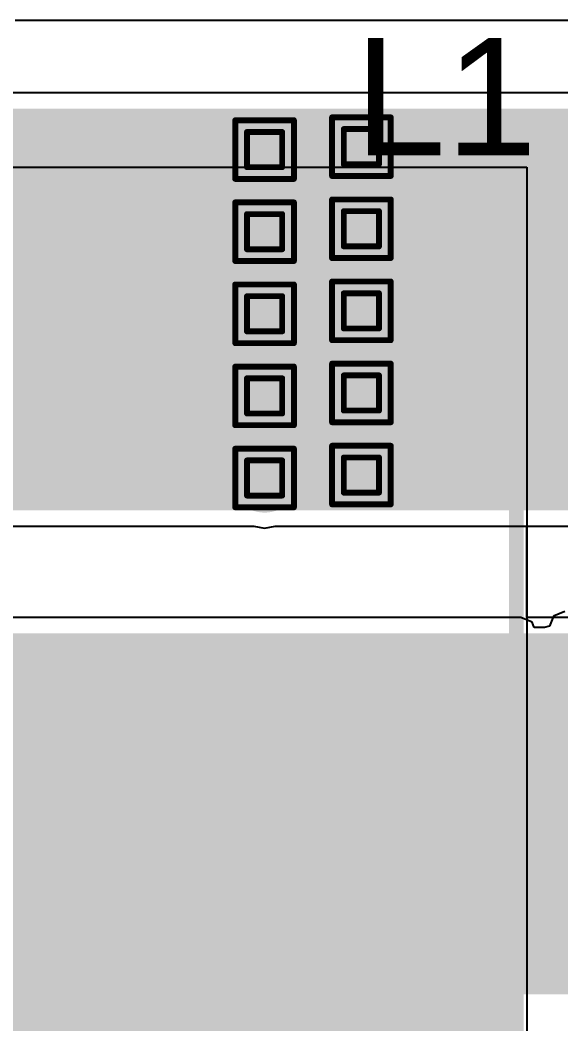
# Model space of a CAD drawing. Header units: inches. Extents: x -0.3 to 9.9, y -0.4 to 5.
# Drawn here: x 0.5323 to 0.7167, y 0.4068 to 0.7492 of the extents above; entities that cross this region are included whole.
import ezdxf

# ---------------------------------------------------------------- set-up
doc = ezdxf.new("R2010")
doc.units = ezdxf.units.IN
doc.header["$MEASUREMENT"] = 0
for name, color, linetype in [('Bottom Layer', 5, 'Continuous'), ('Bottom Solder', 6, 'Continuous'), ('Drill Drawing', 1, 'Continuous'), ('Top Layer', 1, 'Continuous'), ('Top Overlay', 2, 'Continuous'), ('Top Paste', 8, 'Continuous'), ('Top Solder', 216, 'Continuous'), ('Via Holes', 16, 'Continuous')]:
    doc.layers.add(name, color=color, linetype=linetype)
doc.styles.add('Arial', font='', dxfattribs={"height": 0.2})
doc.styles.get('Arial').set_extended_font_data('Arial')

# ---------------------------------------------------------------- blocks, each defined once
blk = doc.blocks.new('SMRH74_220MT_120')
at = {"layer": 'Top Layer'}
for points in [[(-0.16535, 0.04921), (-0.08661, 0.04921), (-0.08661, -0.04921), (-0.16535, -0.04921)], [(0.08661, 0.04921), (0.16535, 0.04921), (0.16535, -0.04921), (0.08661, -0.04921)]]:
    blk.add_hatch(color=1, dxfattribs=at).paths.add_polyline_path(points)
at = {"layer": 'Top Paste'}
for points in [[(-0.16535, 0.04921), (-0.08661, 0.04921), (-0.08661, -0.04921), (-0.16535, -0.04921)], [(0.08661, 0.04921), (0.16535, 0.04921), (0.16535, -0.04921), (0.08661, -0.04921)]]:
    blk.add_hatch(color=8, dxfattribs=at).paths.add_polyline_path(points)
at = {"layer": 'Top Solder'}
for points in [[(-0.16935, 0.05321), (-0.08261, 0.05321), (-0.08261, -0.05321), (-0.16935, -0.05321)], [(0.08261, 0.05321), (0.16935, 0.05321), (0.16935, -0.05321), (0.08261, -0.05321)]]:
    blk.add_hatch(color=216, dxfattribs=at).paths.add_polyline_path(points)
at = {"layer": 'Top Overlay'}
for points in [[(-0.14764, 0.14764, 0.005, 0.005, 0), (-0.14764, 0.05736, 0.005, 0.005, 0)], [(-0.14764, 0.14764, 0.005, 0.005, 0), (0.14764, 0.14764, 0.005, 0.005, 0)], [(0.14764, 0.14764, 0.005, 0.005, 0), (0.14764, 0.05736, 0.005, 0.005, 0)], [(-0.14764, -0.05736, 0.005, 0.005, 0), (-0.14764, -0.14764, 0.005, 0.005, 0)], [(0.14764, -0.05736, 0.005, 0.005, 0), (0.14764, -0.14764, 0.005, 0.005, 0)], [(-0.14764, -0.14764, 0.005, 0.005, 0), (0.14764, -0.14764, 0.005, 0.005, 0)]]:
    blk.add_lwpolyline(points, format="xyseb", dxfattribs=at)
for points in [[(-0.14889, 0.14764, 0.0025, 0.0025, 1), (-0.14639, 0.14764, 0.0025, 0.0025, 1)], [(-0.14889, 0.14764, 0.0025, 0.0025, 1), (-0.14639, 0.14764, 0.0025, 0.0025, 1)], [(0.14639, 0.14764, 0.0025, 0.0025, 1), (0.14889, 0.14764, 0.0025, 0.0025, 1)], [(0.14639, 0.14764, 0.0025, 0.0025, 1), (0.14889, 0.14764, 0.0025, 0.0025, 1)], [(-0.14889, 0.05736, 0.0025, 0.0025, 1), (-0.14639, 0.05736, 0.0025, 0.0025, 1)], [(0.14639, 0.05736, 0.0025, 0.0025, 1), (0.14889, 0.05736, 0.0025, 0.0025, 1)], [(-0.14889, -0.05736, 0.0025, 0.0025, 1), (-0.14639, -0.05736, 0.0025, 0.0025, 1)], [(0.14639, -0.05736, 0.0025, 0.0025, 1), (0.14889, -0.05736, 0.0025, 0.0025, 1)], [(-0.14889, -0.14764, 0.0025, 0.0025, 1), (-0.14639, -0.14764, 0.0025, 0.0025, 1)], [(-0.14889, -0.14764, 0.0025, 0.0025, 1), (-0.14639, -0.14764, 0.0025, 0.0025, 1)], [(0.14639, -0.14764, 0.0025, 0.0025, 1), (0.14889, -0.14764, 0.0025, 0.0025, 1)], [(0.14639, -0.14764, 0.0025, 0.0025, 1), (0.14889, -0.14764, 0.0025, 0.0025, 1)]]:
    blk.add_lwpolyline(points, format="xyseb", close=True, dxfattribs=at)

msp = doc.modelspace()

# ---------------------------------------------------------------- hatches: boundary and pattern name
at = {"layer": 'Bottom Layer'}
for points in [[(0.443, 0.582), (0.82847, 0.582), (0.82847, 0.719), (0.443, 0.719)], [(0.14782, 0.41695), (0.78082, 0.41695), (0.78082, 0.54), (0.14782, 0.54)]]:
    msp.add_hatch(color=5, dxfattribs=at).paths.add_polyline_path(points)
h = msp.add_hatch(color=5, dxfattribs=at)
edge = h.paths.add_edge_path()
edge.add_arc((0.61565, 0.705), 0.01181, 0, 360)
h = msp.add_hatch(color=5, dxfattribs=at)
edge = h.paths.add_edge_path()
edge.add_arc((0.64865, 0.706), 0.01181, 0, 360)
h = msp.add_hatch(color=5, dxfattribs=at)
edge = h.paths.add_edge_path()
edge.add_arc((0.61565, 0.677), 0.01181, 0, 360)
h = msp.add_hatch(color=5, dxfattribs=at)
edge = h.paths.add_edge_path()
edge.add_arc((0.64865, 0.678), 0.01181, 0, 360)
h = msp.add_hatch(color=5, dxfattribs=at)
edge = h.paths.add_edge_path()
edge.add_arc((0.61565, 0.649), 0.01181, 0, 360)
h = msp.add_hatch(color=5, dxfattribs=at)
edge = h.paths.add_edge_path()
edge.add_arc((0.64865, 0.65), 0.01181, 0, 360)
h = msp.add_hatch(color=5, dxfattribs=at)
edge = h.paths.add_edge_path()
edge.add_arc((0.64865, 0.622), 0.01181, 0, 360)
h = msp.add_hatch(color=5, dxfattribs=at)
edge = h.paths.add_edge_path()
edge.add_arc((0.61565, 0.621), 0.01181, 0, 360)
h = msp.add_hatch(color=5, dxfattribs=at)
edge = h.paths.add_edge_path()
edge.add_arc((0.61565, 0.593), 0.01181, 0, 360)
h = msp.add_hatch(color=5, dxfattribs=at)
edge = h.paths.add_edge_path()
edge.add_arc((0.64865, 0.594), 0.01181, 0, 360)
at = {"layer": 'Bottom Solder'}
h = msp.add_hatch(color=6, dxfattribs=at)
edge = h.paths.add_edge_path()
edge.add_arc((0.61565, 0.705), 0.00591, 0, 360)
h = msp.add_hatch(color=6, dxfattribs=at)
edge = h.paths.add_edge_path()
edge.add_arc((0.64865, 0.706), 0.00591, 0, 360)
h = msp.add_hatch(color=6, dxfattribs=at)
edge = h.paths.add_edge_path()
edge.add_arc((0.61565, 0.677), 0.00591, 0, 360)
h = msp.add_hatch(color=6, dxfattribs=at)
edge = h.paths.add_edge_path()
edge.add_arc((0.64865, 0.678), 0.00591, 0, 360)
h = msp.add_hatch(color=6, dxfattribs=at)
edge = h.paths.add_edge_path()
edge.add_arc((0.61565, 0.649), 0.00591, 0, 360)
h = msp.add_hatch(color=6, dxfattribs=at)
edge = h.paths.add_edge_path()
edge.add_arc((0.64865, 0.65), 0.00591, 0, 360)
h = msp.add_hatch(color=6, dxfattribs=at)
edge = h.paths.add_edge_path()
edge.add_arc((0.61565, 0.621), 0.00591, 0, 360)
h = msp.add_hatch(color=6, dxfattribs=at)
edge = h.paths.add_edge_path()
edge.add_arc((0.64865, 0.622), 0.00591, 0, 360)
h = msp.add_hatch(color=6, dxfattribs=at)
edge = h.paths.add_edge_path()
edge.add_arc((0.64865, 0.594), 0.00591, 0, 360)
h = msp.add_hatch(color=6, dxfattribs=at)
edge = h.paths.add_edge_path()
edge.add_arc((0.61565, 0.593), 0.00591, 0, 360)
at = {"layer": 'Top Layer'}
for points in [[(0.443, 0.582), (0.816, 0.582), (0.816, 0.719), (0.443, 0.719)], [(0.40618, 0.32), (0.703, 0.32), (0.703, 0.54), (0.40618, 0.54)]]:
    msp.add_hatch(color=1, dxfattribs=at).paths.add_polyline_path(points)
h = msp.add_hatch(color=1, dxfattribs=at)
edge = h.paths.add_edge_path()
edge.add_arc((0.61565, 0.705), 0.01181, 0, 360)
h = msp.add_hatch(color=1, dxfattribs=at)
edge = h.paths.add_edge_path()
edge.add_arc((0.64865, 0.706), 0.01181, 0, 360)
h = msp.add_hatch(color=1, dxfattribs=at)
edge = h.paths.add_edge_path()
edge.add_arc((0.61565, 0.677), 0.01181, 0, 360)
h = msp.add_hatch(color=1, dxfattribs=at)
edge = h.paths.add_edge_path()
edge.add_arc((0.64865, 0.678), 0.01181, 0, 360)
h = msp.add_hatch(color=1, dxfattribs=at)
edge = h.paths.add_edge_path()
edge.add_arc((0.61565, 0.649), 0.01181, 0, 360)
h = msp.add_hatch(color=1, dxfattribs=at)
edge = h.paths.add_edge_path()
edge.add_arc((0.64865, 0.65), 0.01181, 0, 360)
h = msp.add_hatch(color=1, dxfattribs=at)
edge = h.paths.add_edge_path()
edge.add_arc((0.64865, 0.622), 0.01181, 0, 360)
h = msp.add_hatch(color=1, dxfattribs=at)
edge = h.paths.add_edge_path()
edge.add_arc((0.61565, 0.621), 0.01181, 0, 360)
h = msp.add_hatch(color=1, dxfattribs=at)
edge = h.paths.add_edge_path()
edge.add_arc((0.61565, 0.593), 0.01181, 0, 360)
h = msp.add_hatch(color=1, dxfattribs=at)
edge = h.paths.add_edge_path()
edge.add_arc((0.64865, 0.594), 0.01181, 0, 360)
at = {"layer": 'Top Solder'}
h = msp.add_hatch(color=216, dxfattribs=at)
edge = h.paths.add_edge_path()
edge.add_arc((0.61565, 0.705), 0.00591, 0, 360)
h = msp.add_hatch(color=216, dxfattribs=at)
edge = h.paths.add_edge_path()
edge.add_arc((0.64865, 0.706), 0.00591, 0, 360)
h = msp.add_hatch(color=216, dxfattribs=at)
edge = h.paths.add_edge_path()
edge.add_arc((0.61565, 0.677), 0.00591, 0, 360)
h = msp.add_hatch(color=216, dxfattribs=at)
edge = h.paths.add_edge_path()
edge.add_arc((0.64865, 0.678), 0.00591, 0, 360)
h = msp.add_hatch(color=216, dxfattribs=at)
edge = h.paths.add_edge_path()
edge.add_arc((0.61565, 0.649), 0.00591, 0, 360)
h = msp.add_hatch(color=216, dxfattribs=at)
edge = h.paths.add_edge_path()
edge.add_arc((0.64865, 0.65), 0.00591, 0, 360)
h = msp.add_hatch(color=216, dxfattribs=at)
edge = h.paths.add_edge_path()
edge.add_arc((0.61565, 0.621), 0.00591, 0, 360)
h = msp.add_hatch(color=216, dxfattribs=at)
edge = h.paths.add_edge_path()
edge.add_arc((0.64865, 0.622), 0.00591, 0, 360)
h = msp.add_hatch(color=216, dxfattribs=at)
edge = h.paths.add_edge_path()
edge.add_arc((0.64865, 0.594), 0.00591, 0, 360)
h = msp.add_hatch(color=216, dxfattribs=at)
edge = h.paths.add_edge_path()
edge.add_arc((0.61565, 0.593), 0.00591, 0, 360)
at = {"layer": 'Via Holes'}
h = msp.add_hatch(color=7, dxfattribs=at)
edge = h.paths.add_edge_path()
edge.add_arc((0.61565, 0.705), 0.00591, 0, 360)
h = msp.add_hatch(color=7, dxfattribs=at)
edge = h.paths.add_edge_path()
edge.add_arc((0.64865, 0.706), 0.00591, 0, 360)
h = msp.add_hatch(color=7, dxfattribs=at)
edge = h.paths.add_edge_path()
edge.add_arc((0.61565, 0.677), 0.00591, 0, 360)
h = msp.add_hatch(color=7, dxfattribs=at)
edge = h.paths.add_edge_path()
edge.add_arc((0.64865, 0.678), 0.00591, 0, 360)
h = msp.add_hatch(color=7, dxfattribs=at)
edge = h.paths.add_edge_path()
edge.add_arc((0.61565, 0.649), 0.00591, 0, 360)
h = msp.add_hatch(color=7, dxfattribs=at)
edge = h.paths.add_edge_path()
edge.add_arc((0.64865, 0.65), 0.00591, 0, 360)
h = msp.add_hatch(color=7, dxfattribs=at)
edge = h.paths.add_edge_path()
edge.add_arc((0.61565, 0.621), 0.00591, 0, 360)
h = msp.add_hatch(color=7, dxfattribs=at)
edge = h.paths.add_edge_path()
edge.add_arc((0.64865, 0.622), 0.00591, 0, 360)
h = msp.add_hatch(color=7, dxfattribs=at)
edge = h.paths.add_edge_path()
edge.add_arc((0.64865, 0.594), 0.00591, 0, 360)
h = msp.add_hatch(color=7, dxfattribs=at)
edge = h.paths.add_edge_path()
edge.add_arc((0.61565, 0.593), 0.00591, 0, 360)

# ---------------------------------------------------------------- linework, layer by layer
at = {"layer": 'Bottom Layer'}
for p, q in [((0.82847, 0.72441), (0.443, 0.72441)), ((0.405, 0.699), (0.705, 0.699)), ((0.705, 0.699), (0.705, 0.395)), ((0.705, 0.54541), (0.705, 0.57659)), ((0.705, 0.57659), (0.82847, 0.57659)), ((0.756, 0.54541), (0.705, 0.54541))]:
    msp.add_line(p, q, dxfattribs=at)
at = {"layer": 'Drill Drawing'}
for points in [[(0.60565, 0.715, 0.002, 0.002, 0), (0.62565, 0.715, 0.002, 0.002, 0)], [(0.60565, 0.695, 0.002, 0.002, 0), (0.60565, 0.715, 0.002, 0.002, 0)], [(0.62565, 0.695, 0.002, 0.002, 0), (0.62565, 0.715, 0.002, 0.002, 0)], [(0.63865, 0.716, 0.002, 0.002, 0), (0.65865, 0.716, 0.002, 0.002, 0)], [(0.63865, 0.696, 0.002, 0.002, 0), (0.63865, 0.716, 0.002, 0.002, 0)], [(0.65865, 0.696, 0.002, 0.002, 0), (0.65865, 0.716, 0.002, 0.002, 0)], [(0.64265, 0.712, 0.002, 0.002, 0), (0.65465, 0.712, 0.002, 0.002, 0)], [(0.64265, 0.7, 0.002, 0.002, 0), (0.64265, 0.712, 0.002, 0.002, 0)], [(0.65465, 0.7, 0.002, 0.002, 0), (0.65465, 0.712, 0.002, 0.002, 0)], [(0.60965, 0.711, 0.002, 0.002, 0), (0.62165, 0.711, 0.002, 0.002, 0)], [(0.60965, 0.699, 0.002, 0.002, 0), (0.60965, 0.711, 0.002, 0.002, 0)], [(0.62165, 0.699, 0.002, 0.002, 0), (0.62165, 0.711, 0.002, 0.002, 0)], [(0.60965, 0.699, 0.002, 0.002, 0), (0.62165, 0.699, 0.002, 0.002, 0)], [(0.64265, 0.7, 0.002, 0.002, 0), (0.65465, 0.7, 0.002, 0.002, 0)], [(0.60565, 0.695, 0.002, 0.002, 0), (0.62565, 0.695, 0.002, 0.002, 0)], [(0.63865, 0.696, 0.002, 0.002, 0), (0.65865, 0.696, 0.002, 0.002, 0)], [(0.63865, 0.688, 0.002, 0.002, 0), (0.65865, 0.688, 0.002, 0.002, 0)], [(0.63865, 0.668, 0.002, 0.002, 0), (0.63865, 0.688, 0.002, 0.002, 0)], [(0.65865, 0.668, 0.002, 0.002, 0), (0.65865, 0.688, 0.002, 0.002, 0)], [(0.60565, 0.687, 0.002, 0.002, 0), (0.62565, 0.687, 0.002, 0.002, 0)], [(0.60565, 0.667, 0.002, 0.002, 0), (0.60565, 0.687, 0.002, 0.002, 0)], [(0.62565, 0.667, 0.002, 0.002, 0), (0.62565, 0.687, 0.002, 0.002, 0)], [(0.64265, 0.684, 0.002, 0.002, 0), (0.65465, 0.684, 0.002, 0.002, 0)], [(0.64265, 0.672, 0.002, 0.002, 0), (0.64265, 0.684, 0.002, 0.002, 0)], [(0.65465, 0.672, 0.002, 0.002, 0), (0.65465, 0.684, 0.002, 0.002, 0)], [(0.60965, 0.683, 0.002, 0.002, 0), (0.62165, 0.683, 0.002, 0.002, 0)], [(0.60965, 0.671, 0.002, 0.002, 0), (0.60965, 0.683, 0.002, 0.002, 0)], [(0.62165, 0.671, 0.002, 0.002, 0), (0.62165, 0.683, 0.002, 0.002, 0)], [(0.60965, 0.671, 0.002, 0.002, 0), (0.62165, 0.671, 0.002, 0.002, 0)], [(0.64265, 0.672, 0.002, 0.002, 0), (0.65465, 0.672, 0.002, 0.002, 0)], [(0.60565, 0.667, 0.002, 0.002, 0), (0.62565, 0.667, 0.002, 0.002, 0)], [(0.63865, 0.668, 0.002, 0.002, 0), (0.65865, 0.668, 0.002, 0.002, 0)], [(0.63865, 0.66, 0.002, 0.002, 0), (0.65865, 0.66, 0.002, 0.002, 0)], [(0.63865, 0.64, 0.002, 0.002, 0), (0.63865, 0.66, 0.002, 0.002, 0)], [(0.65865, 0.64, 0.002, 0.002, 0), (0.65865, 0.66, 0.002, 0.002, 0)], [(0.60565, 0.659, 0.002, 0.002, 0), (0.62565, 0.659, 0.002, 0.002, 0)], [(0.60565, 0.639, 0.002, 0.002, 0), (0.60565, 0.659, 0.002, 0.002, 0)], [(0.62565, 0.639, 0.002, 0.002, 0), (0.62565, 0.659, 0.002, 0.002, 0)], [(0.60965, 0.655, 0.002, 0.002, 0), (0.62165, 0.655, 0.002, 0.002, 0)], [(0.60965, 0.643, 0.002, 0.002, 0), (0.60965, 0.655, 0.002, 0.002, 0)], [(0.62165, 0.643, 0.002, 0.002, 0), (0.62165, 0.655, 0.002, 0.002, 0)], [(0.64265, 0.656, 0.002, 0.002, 0), (0.65465, 0.656, 0.002, 0.002, 0)], [(0.64265, 0.644, 0.002, 0.002, 0), (0.64265, 0.656, 0.002, 0.002, 0)], [(0.65465, 0.644, 0.002, 0.002, 0), (0.65465, 0.656, 0.002, 0.002, 0)], [(0.60965, 0.643, 0.002, 0.002, 0), (0.62165, 0.643, 0.002, 0.002, 0)], [(0.64265, 0.644, 0.002, 0.002, 0), (0.65465, 0.644, 0.002, 0.002, 0)], [(0.63865, 0.64, 0.002, 0.002, 0), (0.65865, 0.64, 0.002, 0.002, 0)], [(0.60565, 0.639, 0.002, 0.002, 0), (0.62565, 0.639, 0.002, 0.002, 0)], [(0.60565, 0.631, 0.002, 0.002, 0), (0.62565, 0.631, 0.002, 0.002, 0)], [(0.60565, 0.611, 0.002, 0.002, 0), (0.60565, 0.631, 0.002, 0.002, 0)], [(0.62565, 0.611, 0.002, 0.002, 0), (0.62565, 0.631, 0.002, 0.002, 0)], [(0.63865, 0.632, 0.002, 0.002, 0), (0.65865, 0.632, 0.002, 0.002, 0)], [(0.63865, 0.612, 0.002, 0.002, 0), (0.63865, 0.632, 0.002, 0.002, 0)], [(0.65865, 0.612, 0.002, 0.002, 0), (0.65865, 0.632, 0.002, 0.002, 0)], [(0.60965, 0.627, 0.002, 0.002, 0), (0.62165, 0.627, 0.002, 0.002, 0)], [(0.60965, 0.615, 0.002, 0.002, 0), (0.60965, 0.627, 0.002, 0.002, 0)], [(0.62165, 0.615, 0.002, 0.002, 0), (0.62165, 0.627, 0.002, 0.002, 0)], [(0.64265, 0.628, 0.002, 0.002, 0), (0.65465, 0.628, 0.002, 0.002, 0)], [(0.64265, 0.616, 0.002, 0.002, 0), (0.64265, 0.628, 0.002, 0.002, 0)], [(0.65465, 0.616, 0.002, 0.002, 0), (0.65465, 0.628, 0.002, 0.002, 0)], [(0.64265, 0.616, 0.002, 0.002, 0), (0.65465, 0.616, 0.002, 0.002, 0)], [(0.60965, 0.615, 0.002, 0.002, 0), (0.62165, 0.615, 0.002, 0.002, 0)], [(0.63865, 0.612, 0.002, 0.002, 0), (0.65865, 0.612, 0.002, 0.002, 0)], [(0.60565, 0.611, 0.002, 0.002, 0), (0.62565, 0.611, 0.002, 0.002, 0)], [(0.60565, 0.603, 0.002, 0.002, 0), (0.62565, 0.603, 0.002, 0.002, 0)], [(0.60565, 0.583, 0.002, 0.002, 0), (0.60565, 0.603, 0.002, 0.002, 0)], [(0.62565, 0.583, 0.002, 0.002, 0), (0.62565, 0.603, 0.002, 0.002, 0)], [(0.63865, 0.604, 0.002, 0.002, 0), (0.65865, 0.604, 0.002, 0.002, 0)], [(0.63865, 0.584, 0.002, 0.002, 0), (0.63865, 0.604, 0.002, 0.002, 0)], [(0.65865, 0.584, 0.002, 0.002, 0), (0.65865, 0.604, 0.002, 0.002, 0)], [(0.60965, 0.599, 0.002, 0.002, 0), (0.62165, 0.599, 0.002, 0.002, 0)], [(0.60965, 0.587, 0.002, 0.002, 0), (0.60965, 0.599, 0.002, 0.002, 0)], [(0.62165, 0.587, 0.002, 0.002, 0), (0.62165, 0.599, 0.002, 0.002, 0)], [(0.64265, 0.6, 0.002, 0.002, 0), (0.65465, 0.6, 0.002, 0.002, 0)], [(0.64265, 0.588, 0.002, 0.002, 0), (0.64265, 0.6, 0.002, 0.002, 0)], [(0.65465, 0.588, 0.002, 0.002, 0), (0.65465, 0.6, 0.002, 0.002, 0)], [(0.64265, 0.588, 0.002, 0.002, 0), (0.65465, 0.588, 0.002, 0.002, 0)], [(0.60965, 0.587, 0.002, 0.002, 0), (0.62165, 0.587, 0.002, 0.002, 0)], [(0.60565, 0.583, 0.002, 0.002, 0), (0.62565, 0.583, 0.002, 0.002, 0)], [(0.63865, 0.584, 0.002, 0.002, 0), (0.65865, 0.584, 0.002, 0.002, 0)]]:
    msp.add_lwpolyline(points, format="xyseb", dxfattribs=at)
for points in [[(0.60515, 0.715, 0.001, 0.001, 1), (0.60615, 0.715, 0.001, 0.001, 1)], [(0.60515, 0.715, 0.001, 0.001, 1), (0.60615, 0.715, 0.001, 0.001, 1)], [(0.62515, 0.715, 0.001, 0.001, 1), (0.62615, 0.715, 0.001, 0.001, 1)], [(0.62515, 0.715, 0.001, 0.001, 1), (0.62615, 0.715, 0.001, 0.001, 1)], [(0.63815, 0.716, 0.001, 0.001, 1), (0.63915, 0.716, 0.001, 0.001, 1)], [(0.63815, 0.716, 0.001, 0.001, 1), (0.63915, 0.716, 0.001, 0.001, 1)], [(0.65815, 0.716, 0.001, 0.001, 1), (0.65915, 0.716, 0.001, 0.001, 1)], [(0.65815, 0.716, 0.001, 0.001, 1), (0.65915, 0.716, 0.001, 0.001, 1)], [(0.64215, 0.712, 0.001, 0.001, 1), (0.64315, 0.712, 0.001, 0.001, 1)], [(0.64215, 0.712, 0.001, 0.001, 1), (0.64315, 0.712, 0.001, 0.001, 1)], [(0.65415, 0.712, 0.001, 0.001, 1), (0.65515, 0.712, 0.001, 0.001, 1)], [(0.65415, 0.712, 0.001, 0.001, 1), (0.65515, 0.712, 0.001, 0.001, 1)], [(0.60915, 0.711, 0.001, 0.001, 1), (0.61015, 0.711, 0.001, 0.001, 1)], [(0.60915, 0.711, 0.001, 0.001, 1), (0.61015, 0.711, 0.001, 0.001, 1)], [(0.62115, 0.711, 0.001, 0.001, 1), (0.62215, 0.711, 0.001, 0.001, 1)], [(0.62115, 0.711, 0.001, 0.001, 1), (0.62215, 0.711, 0.001, 0.001, 1)], [(0.60915, 0.699, 0.001, 0.001, 1), (0.61015, 0.699, 0.001, 0.001, 1)], [(0.60915, 0.699, 0.001, 0.001, 1), (0.61015, 0.699, 0.001, 0.001, 1)], [(0.62115, 0.699, 0.001, 0.001, 1), (0.62215, 0.699, 0.001, 0.001, 1)], [(0.62115, 0.699, 0.001, 0.001, 1), (0.62215, 0.699, 0.001, 0.001, 1)], [(0.64215, 0.7, 0.001, 0.001, 1), (0.64315, 0.7, 0.001, 0.001, 1)], [(0.64215, 0.7, 0.001, 0.001, 1), (0.64315, 0.7, 0.001, 0.001, 1)], [(0.65415, 0.7, 0.001, 0.001, 1), (0.65515, 0.7, 0.001, 0.001, 1)], [(0.65415, 0.7, 0.001, 0.001, 1), (0.65515, 0.7, 0.001, 0.001, 1)], [(0.60515, 0.695, 0.001, 0.001, 1), (0.60615, 0.695, 0.001, 0.001, 1)], [(0.60515, 0.695, 0.001, 0.001, 1), (0.60615, 0.695, 0.001, 0.001, 1)], [(0.62515, 0.695, 0.001, 0.001, 1), (0.62615, 0.695, 0.001, 0.001, 1)], [(0.62515, 0.695, 0.001, 0.001, 1), (0.62615, 0.695, 0.001, 0.001, 1)], [(0.63815, 0.696, 0.001, 0.001, 1), (0.63915, 0.696, 0.001, 0.001, 1)], [(0.63815, 0.696, 0.001, 0.001, 1), (0.63915, 0.696, 0.001, 0.001, 1)], [(0.65815, 0.696, 0.001, 0.001, 1), (0.65915, 0.696, 0.001, 0.001, 1)], [(0.65815, 0.696, 0.001, 0.001, 1), (0.65915, 0.696, 0.001, 0.001, 1)], [(0.63815, 0.688, 0.001, 0.001, 1), (0.63915, 0.688, 0.001, 0.001, 1)], [(0.63815, 0.688, 0.001, 0.001, 1), (0.63915, 0.688, 0.001, 0.001, 1)], [(0.65815, 0.688, 0.001, 0.001, 1), (0.65915, 0.688, 0.001, 0.001, 1)], [(0.65815, 0.688, 0.001, 0.001, 1), (0.65915, 0.688, 0.001, 0.001, 1)], [(0.60515, 0.687, 0.001, 0.001, 1), (0.60615, 0.687, 0.001, 0.001, 1)], [(0.60515, 0.687, 0.001, 0.001, 1), (0.60615, 0.687, 0.001, 0.001, 1)], [(0.62515, 0.687, 0.001, 0.001, 1), (0.62615, 0.687, 0.001, 0.001, 1)], [(0.62515, 0.687, 0.001, 0.001, 1), (0.62615, 0.687, 0.001, 0.001, 1)], [(0.64215, 0.684, 0.001, 0.001, 1), (0.64315, 0.684, 0.001, 0.001, 1)], [(0.64215, 0.684, 0.001, 0.001, 1), (0.64315, 0.684, 0.001, 0.001, 1)], [(0.65415, 0.684, 0.001, 0.001, 1), (0.65515, 0.684, 0.001, 0.001, 1)], [(0.65415, 0.684, 0.001, 0.001, 1), (0.65515, 0.684, 0.001, 0.001, 1)], [(0.60915, 0.683, 0.001, 0.001, 1), (0.61015, 0.683, 0.001, 0.001, 1)], [(0.60915, 0.683, 0.001, 0.001, 1), (0.61015, 0.683, 0.001, 0.001, 1)], [(0.62115, 0.683, 0.001, 0.001, 1), (0.62215, 0.683, 0.001, 0.001, 1)], [(0.62115, 0.683, 0.001, 0.001, 1), (0.62215, 0.683, 0.001, 0.001, 1)], [(0.60915, 0.671, 0.001, 0.001, 1), (0.61015, 0.671, 0.001, 0.001, 1)], [(0.60915, 0.671, 0.001, 0.001, 1), (0.61015, 0.671, 0.001, 0.001, 1)], [(0.62115, 0.671, 0.001, 0.001, 1), (0.62215, 0.671, 0.001, 0.001, 1)], [(0.62115, 0.671, 0.001, 0.001, 1), (0.62215, 0.671, 0.001, 0.001, 1)], [(0.64215, 0.672, 0.001, 0.001, 1), (0.64315, 0.672, 0.001, 0.001, 1)], [(0.64215, 0.672, 0.001, 0.001, 1), (0.64315, 0.672, 0.001, 0.001, 1)], [(0.65415, 0.672, 0.001, 0.001, 1), (0.65515, 0.672, 0.001, 0.001, 1)], [(0.65415, 0.672, 0.001, 0.001, 1), (0.65515, 0.672, 0.001, 0.001, 1)], [(0.60515, 0.667, 0.001, 0.001, 1), (0.60615, 0.667, 0.001, 0.001, 1)], [(0.60515, 0.667, 0.001, 0.001, 1), (0.60615, 0.667, 0.001, 0.001, 1)], [(0.62515, 0.667, 0.001, 0.001, 1), (0.62615, 0.667, 0.001, 0.001, 1)], [(0.62515, 0.667, 0.001, 0.001, 1), (0.62615, 0.667, 0.001, 0.001, 1)], [(0.63815, 0.668, 0.001, 0.001, 1), (0.63915, 0.668, 0.001, 0.001, 1)], [(0.63815, 0.668, 0.001, 0.001, 1), (0.63915, 0.668, 0.001, 0.001, 1)], [(0.65815, 0.668, 0.001, 0.001, 1), (0.65915, 0.668, 0.001, 0.001, 1)], [(0.65815, 0.668, 0.001, 0.001, 1), (0.65915, 0.668, 0.001, 0.001, 1)], [(0.63815, 0.66, 0.001, 0.001, 1), (0.63915, 0.66, 0.001, 0.001, 1)], [(0.63815, 0.66, 0.001, 0.001, 1), (0.63915, 0.66, 0.001, 0.001, 1)], [(0.65815, 0.66, 0.001, 0.001, 1), (0.65915, 0.66, 0.001, 0.001, 1)], [(0.65815, 0.66, 0.001, 0.001, 1), (0.65915, 0.66, 0.001, 0.001, 1)], [(0.60515, 0.659, 0.001, 0.001, 1), (0.60615, 0.659, 0.001, 0.001, 1)], [(0.60515, 0.659, 0.001, 0.001, 1), (0.60615, 0.659, 0.001, 0.001, 1)], [(0.62515, 0.659, 0.001, 0.001, 1), (0.62615, 0.659, 0.001, 0.001, 1)], [(0.62515, 0.659, 0.001, 0.001, 1), (0.62615, 0.659, 0.001, 0.001, 1)], [(0.60915, 0.655, 0.001, 0.001, 1), (0.61015, 0.655, 0.001, 0.001, 1)], [(0.60915, 0.655, 0.001, 0.001, 1), (0.61015, 0.655, 0.001, 0.001, 1)], [(0.62115, 0.655, 0.001, 0.001, 1), (0.62215, 0.655, 0.001, 0.001, 1)], [(0.62115, 0.655, 0.001, 0.001, 1), (0.62215, 0.655, 0.001, 0.001, 1)], [(0.64215, 0.656, 0.001, 0.001, 1), (0.64315, 0.656, 0.001, 0.001, 1)], [(0.64215, 0.656, 0.001, 0.001, 1), (0.64315, 0.656, 0.001, 0.001, 1)], [(0.65415, 0.656, 0.001, 0.001, 1), (0.65515, 0.656, 0.001, 0.001, 1)], [(0.65415, 0.656, 0.001, 0.001, 1), (0.65515, 0.656, 0.001, 0.001, 1)], [(0.60915, 0.643, 0.001, 0.001, 1), (0.61015, 0.643, 0.001, 0.001, 1)], [(0.60915, 0.643, 0.001, 0.001, 1), (0.61015, 0.643, 0.001, 0.001, 1)], [(0.62115, 0.643, 0.001, 0.001, 1), (0.62215, 0.643, 0.001, 0.001, 1)], [(0.62115, 0.643, 0.001, 0.001, 1), (0.62215, 0.643, 0.001, 0.001, 1)], [(0.64215, 0.644, 0.001, 0.001, 1), (0.64315, 0.644, 0.001, 0.001, 1)], [(0.64215, 0.644, 0.001, 0.001, 1), (0.64315, 0.644, 0.001, 0.001, 1)], [(0.65415, 0.644, 0.001, 0.001, 1), (0.65515, 0.644, 0.001, 0.001, 1)], [(0.65415, 0.644, 0.001, 0.001, 1), (0.65515, 0.644, 0.001, 0.001, 1)], [(0.63815, 0.64, 0.001, 0.001, 1), (0.63915, 0.64, 0.001, 0.001, 1)], [(0.63815, 0.64, 0.001, 0.001, 1), (0.63915, 0.64, 0.001, 0.001, 1)], [(0.65815, 0.64, 0.001, 0.001, 1), (0.65915, 0.64, 0.001, 0.001, 1)], [(0.65815, 0.64, 0.001, 0.001, 1), (0.65915, 0.64, 0.001, 0.001, 1)], [(0.60515, 0.639, 0.001, 0.001, 1), (0.60615, 0.639, 0.001, 0.001, 1)], [(0.60515, 0.639, 0.001, 0.001, 1), (0.60615, 0.639, 0.001, 0.001, 1)], [(0.62515, 0.639, 0.001, 0.001, 1), (0.62615, 0.639, 0.001, 0.001, 1)], [(0.62515, 0.639, 0.001, 0.001, 1), (0.62615, 0.639, 0.001, 0.001, 1)], [(0.60515, 0.631, 0.001, 0.001, 1), (0.60615, 0.631, 0.001, 0.001, 1)], [(0.60515, 0.631, 0.001, 0.001, 1), (0.60615, 0.631, 0.001, 0.001, 1)], [(0.62515, 0.631, 0.001, 0.001, 1), (0.62615, 0.631, 0.001, 0.001, 1)], [(0.62515, 0.631, 0.001, 0.001, 1), (0.62615, 0.631, 0.001, 0.001, 1)], [(0.63815, 0.632, 0.001, 0.001, 1), (0.63915, 0.632, 0.001, 0.001, 1)], [(0.63815, 0.632, 0.001, 0.001, 1), (0.63915, 0.632, 0.001, 0.001, 1)], [(0.65815, 0.632, 0.001, 0.001, 1), (0.65915, 0.632, 0.001, 0.001, 1)], [(0.65815, 0.632, 0.001, 0.001, 1), (0.65915, 0.632, 0.001, 0.001, 1)], [(0.60915, 0.627, 0.001, 0.001, 1), (0.61015, 0.627, 0.001, 0.001, 1)], [(0.60915, 0.627, 0.001, 0.001, 1), (0.61015, 0.627, 0.001, 0.001, 1)], [(0.62115, 0.627, 0.001, 0.001, 1), (0.62215, 0.627, 0.001, 0.001, 1)], [(0.62115, 0.627, 0.001, 0.001, 1), (0.62215, 0.627, 0.001, 0.001, 1)], [(0.64215, 0.628, 0.001, 0.001, 1), (0.64315, 0.628, 0.001, 0.001, 1)], [(0.64215, 0.628, 0.001, 0.001, 1), (0.64315, 0.628, 0.001, 0.001, 1)], [(0.65415, 0.628, 0.001, 0.001, 1), (0.65515, 0.628, 0.001, 0.001, 1)], [(0.65415, 0.628, 0.001, 0.001, 1), (0.65515, 0.628, 0.001, 0.001, 1)], [(0.64215, 0.616, 0.001, 0.001, 1), (0.64315, 0.616, 0.001, 0.001, 1)], [(0.64215, 0.616, 0.001, 0.001, 1), (0.64315, 0.616, 0.001, 0.001, 1)], [(0.65415, 0.616, 0.001, 0.001, 1), (0.65515, 0.616, 0.001, 0.001, 1)], [(0.65415, 0.616, 0.001, 0.001, 1), (0.65515, 0.616, 0.001, 0.001, 1)], [(0.60915, 0.615, 0.001, 0.001, 1), (0.61015, 0.615, 0.001, 0.001, 1)], [(0.60915, 0.615, 0.001, 0.001, 1), (0.61015, 0.615, 0.001, 0.001, 1)], [(0.62115, 0.615, 0.001, 0.001, 1), (0.62215, 0.615, 0.001, 0.001, 1)], [(0.62115, 0.615, 0.001, 0.001, 1), (0.62215, 0.615, 0.001, 0.001, 1)], [(0.63815, 0.612, 0.001, 0.001, 1), (0.63915, 0.612, 0.001, 0.001, 1)], [(0.63815, 0.612, 0.001, 0.001, 1), (0.63915, 0.612, 0.001, 0.001, 1)], [(0.65815, 0.612, 0.001, 0.001, 1), (0.65915, 0.612, 0.001, 0.001, 1)], [(0.65815, 0.612, 0.001, 0.001, 1), (0.65915, 0.612, 0.001, 0.001, 1)], [(0.60515, 0.611, 0.001, 0.001, 1), (0.60615, 0.611, 0.001, 0.001, 1)], [(0.60515, 0.611, 0.001, 0.001, 1), (0.60615, 0.611, 0.001, 0.001, 1)], [(0.62515, 0.611, 0.001, 0.001, 1), (0.62615, 0.611, 0.001, 0.001, 1)], [(0.62515, 0.611, 0.001, 0.001, 1), (0.62615, 0.611, 0.001, 0.001, 1)], [(0.60515, 0.603, 0.001, 0.001, 1), (0.60615, 0.603, 0.001, 0.001, 1)], [(0.60515, 0.603, 0.001, 0.001, 1), (0.60615, 0.603, 0.001, 0.001, 1)], [(0.62515, 0.603, 0.001, 0.001, 1), (0.62615, 0.603, 0.001, 0.001, 1)], [(0.62515, 0.603, 0.001, 0.001, 1), (0.62615, 0.603, 0.001, 0.001, 1)], [(0.63815, 0.604, 0.001, 0.001, 1), (0.63915, 0.604, 0.001, 0.001, 1)], [(0.63815, 0.604, 0.001, 0.001, 1), (0.63915, 0.604, 0.001, 0.001, 1)], [(0.65815, 0.604, 0.001, 0.001, 1), (0.65915, 0.604, 0.001, 0.001, 1)], [(0.65815, 0.604, 0.001, 0.001, 1), (0.65915, 0.604, 0.001, 0.001, 1)], [(0.60915, 0.599, 0.001, 0.001, 1), (0.61015, 0.599, 0.001, 0.001, 1)], [(0.60915, 0.599, 0.001, 0.001, 1), (0.61015, 0.599, 0.001, 0.001, 1)], [(0.62115, 0.599, 0.001, 0.001, 1), (0.62215, 0.599, 0.001, 0.001, 1)], [(0.62115, 0.599, 0.001, 0.001, 1), (0.62215, 0.599, 0.001, 0.001, 1)], [(0.64215, 0.6, 0.001, 0.001, 1), (0.64315, 0.6, 0.001, 0.001, 1)], [(0.64215, 0.6, 0.001, 0.001, 1), (0.64315, 0.6, 0.001, 0.001, 1)], [(0.65415, 0.6, 0.001, 0.001, 1), (0.65515, 0.6, 0.001, 0.001, 1)], [(0.65415, 0.6, 0.001, 0.001, 1), (0.65515, 0.6, 0.001, 0.001, 1)], [(0.64215, 0.588, 0.001, 0.001, 1), (0.64315, 0.588, 0.001, 0.001, 1)], [(0.64215, 0.588, 0.001, 0.001, 1), (0.64315, 0.588, 0.001, 0.001, 1)], [(0.65415, 0.588, 0.001, 0.001, 1), (0.65515, 0.588, 0.001, 0.001, 1)], [(0.65415, 0.588, 0.001, 0.001, 1), (0.65515, 0.588, 0.001, 0.001, 1)], [(0.60915, 0.587, 0.001, 0.001, 1), (0.61015, 0.587, 0.001, 0.001, 1)], [(0.60915, 0.587, 0.001, 0.001, 1), (0.61015, 0.587, 0.001, 0.001, 1)], [(0.62115, 0.587, 0.001, 0.001, 1), (0.62215, 0.587, 0.001, 0.001, 1)], [(0.62115, 0.587, 0.001, 0.001, 1), (0.62215, 0.587, 0.001, 0.001, 1)], [(0.60515, 0.583, 0.001, 0.001, 1), (0.60615, 0.583, 0.001, 0.001, 1)], [(0.60515, 0.583, 0.001, 0.001, 1), (0.60615, 0.583, 0.001, 0.001, 1)], [(0.62515, 0.583, 0.001, 0.001, 1), (0.62615, 0.583, 0.001, 0.001, 1)], [(0.62515, 0.583, 0.001, 0.001, 1), (0.62615, 0.583, 0.001, 0.001, 1)], [(0.63815, 0.584, 0.001, 0.001, 1), (0.63915, 0.584, 0.001, 0.001, 1)], [(0.63815, 0.584, 0.001, 0.001, 1), (0.63915, 0.584, 0.001, 0.001, 1)], [(0.65815, 0.584, 0.001, 0.001, 1), (0.65915, 0.584, 0.001, 0.001, 1)], [(0.65815, 0.584, 0.001, 0.001, 1), (0.65915, 0.584, 0.001, 0.001, 1)]]:
    msp.add_lwpolyline(points, format="xyseb", close=True, dxfattribs=at)
at = {"layer": 'Top Layer'}
for p, q in [((0.53062, 0.74918), (0.56495, 0.74918)), ((0.56495, 0.74918), (0.56499, 0.74918)), ((0.56499, 0.74918), (0.56995, 0.74918)), ((0.56995, 0.74918), (0.56999, 0.74918)), ((0.56999, 0.74918), (0.60432, 0.74918)), ((0.60432, 0.74918), (0.60436, 0.74918)), ((0.60436, 0.74918), (0.60932, 0.74918)), ((0.60932, 0.74918), (0.60936, 0.74918)), ((0.60936, 0.74918), (0.64369, 0.74918)), ((0.64369, 0.74918), (0.64373, 0.74918)), ((0.64373, 0.74918), (0.64869, 0.74918)), ((0.64869, 0.74918), (0.64873, 0.74918)), ((0.64873, 0.74918), (0.68306, 0.74918)), ((0.68306, 0.74918), (0.6831, 0.74918)), ((0.6831, 0.74918), (0.68806, 0.74918)), ((0.68806, 0.74918), (0.6881, 0.74918)), ((0.6881, 0.74918), (0.72247, 0.74918)), ((0.816, 0.72441), (0.443, 0.72441)), ((0.49566, 0.57659), (0.61198, 0.57659)), ((0.61198, 0.57659), (0.61565, 0.57586)), ((0.61565, 0.57586), (0.61931, 0.57659)), ((0.61931, 0.57659), (0.816, 0.57659)), ((0.703, 0.54541), (0.40618, 0.54541)), ((0.70683, 0.54383), (0.703, 0.54541)), ((0.71417, 0.54583), (0.71279, 0.54249)), ((0.718, 0.54741), (0.71417, 0.54583)), ((0.70759, 0.54199), (0.70683, 0.54383)), ((0.71111, 0.542), (0.70759, 0.54199)), ((0.71279, 0.54249), (0.71111, 0.542))]:
    msp.add_line(p, q, dxfattribs=at)
for points in [[(0.55382, 0.67293, 0.03, 0.03, 0), (0.66807, 0.67293, 0.03, 0.03, 0)], [(0.66807, 0.67293, 0.03, 0.03, 0), (0.70031, 0.64069, 0.03, 0.03, 0)], [(0.70031, 0.64069, 0.03, 0.03, 0), (0.78182, 0.64069, 0.03, 0.03, 0)]]:
    msp.add_lwpolyline(points, format="xyseb", dxfattribs=at)
for points in [[(0.54632, 0.67293, 0.015, 0.015, 1), (0.56132, 0.67293, 0.015, 0.015, 1)], [(0.66057, 0.67293, 0.015, 0.015, 1), (0.67557, 0.67293, 0.015, 0.015, 1)], [(0.66057, 0.67293, 0.015, 0.015, 1), (0.67557, 0.67293, 0.015, 0.015, 1)], [(0.69281, 0.64069, 0.015, 0.015, 1), (0.70781, 0.64069, 0.015, 0.015, 1)], [(0.69281, 0.64069, 0.015, 0.015, 1), (0.70781, 0.64069, 0.015, 0.015, 1)]]:
    msp.add_lwpolyline(points, format="xyseb", close=True, dxfattribs=at)

# ---------------------------------------------------------------- block references
at = {"rotation": 90}
msp.add_blockref('SMRH74_220MT_120', (0.55382, 0.54695), dxfattribs=at)

# ---------------------------------------------------------------- texts
at = {"layer": 'Top Overlay', "style": 'Arial'}
msp.add_text('L1', height=0.04, dxfattribs=at).set_placement((0.64634, 0.70301))

doc.saveas('drawing.dxf')
